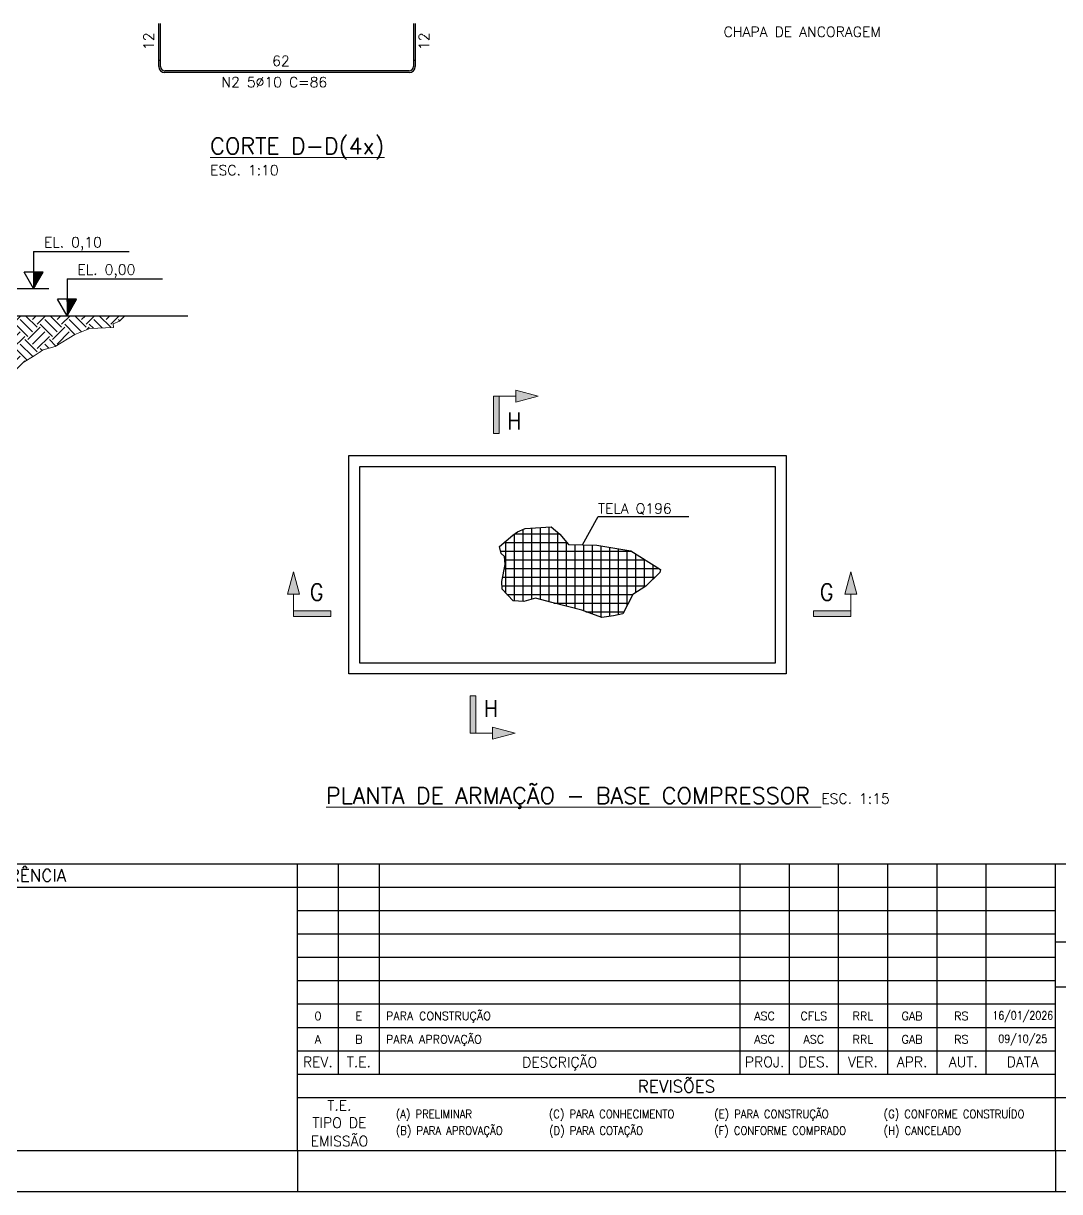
# Model space of a CAD drawing. Header units: millimetres. Extents: x 2593 to 3854, y 1234 to 2125.
# Drawn here: x 3198.8 to 3578.1, y 1234.4 to 1662.1 of the extents above; entities that cross this region are included whole.
import ezdxf
from ezdxf.enums import TextEntityAlignment as Align

# ---------------------------------------------------------------- set-up
doc = ezdxf.new("R2010")
doc.units = ezdxf.units.MM
doc.layers.add('A-DETL-GENF', color=7, linetype='Continuous', lineweight=5)
doc.layers.add('GSB', color=7, linetype='Continuous', lineweight=0)
for name, color, linetype in [('CL1', 8, 'Continuous'), ('CL2', 7, 'Continuous'), ('CL3', 3, 'Continuous'), ('CL5', 5, 'Continuous'), ('CR100', 3, 'Continuous'), ('CR175', 1, 'Continuous'), ('FRL2', 7, 'Continuous'), ('FRL3', 3, 'Continuous'), ('FRL4', 4, 'Continuous'), ('FRL5', 5, 'Continuous'), ('FRL6', 6, 'Continuous'), ('FRL7', 7, 'Continuous'), ('FRR100', 3, 'Continuous'), ('FRR120', 5, 'Continuous'), ('FRR140', 5, 'Continuous'), ('FRR175', 1, 'Continuous'), ('FRR80', 3, 'Continuous'), ('SR100', 3, 'Continuous')]:
    doc.layers.add(name, color=color, linetype=linetype)
doc.styles.add('COTA', font='romans.shx')
doc.styles.add('R100', font='simplex.shx', dxfattribs={"height": 2.5})
doc.styles.add('R120', font='simplex.shx', dxfattribs={"height": 3})
doc.styles.add('R140', font='simplex.shx', dxfattribs={"height": 3.5})
doc.styles.add('R175', font='simplex.shx', dxfattribs={"height": 4.5})
doc.styles.add('R80', font='simplex.shx', dxfattribs={"height": 2})
doc.styles.add('simplex', font='simplex.shx')

# ---------------------------------------------------------------- blocks, each defined once
blk = doc.blocks.new('IND CORTE')
at = {"layer": 'GSB', "color": 6}
for p, q in [((-12, 10), (-6, 11.61)), ((-12, 10), (-6, 8.39)), ((-6, 11.61), (-6, 8.39)), ((0, 10), (-6, 10)), ((-1.5, 0), (-1.5, 10)), ((0, 10), (0, 0)), ((0, 0), (-1.5, 0))]:
    blk.add_line(p, q, dxfattribs=at)
for points in [[(-6, 11.61), (-12, 10), (-6, 8.39)], [(0, 10), (0, 0), (-1.5, 10), (-1.5, 0)]]:
    blk.add_solid(points, dxfattribs=at)
at = {"layer": 'CR175', "color": 1, "style": 'R175', "width": 0.9}
blk.add_attdef('X', (-7.54, 1.13), '', height=4.5, dxfattribs=at)
blk = doc.blocks.new('IND CORTE H')
at = {"layer": 'GSB', "color": 6}
for p, q in [((-10, 12), (-11.61, 6)), ((-10, 12), (-8.39, 6)), ((-11.61, 6), (-8.39, 6)), ((-10, 0), (-10, 6)), ((0, 1.5), (-10, 1.5)), ((-10, 0), (0, 0)), ((0, 0), (0, 1.5))]:
    blk.add_line(p, q, dxfattribs=at)
for points in [[(-11.61, 6), (-10, 12), (-8.39, 6)], [(-10, 0), (0, 0), (-10, 1.5), (0, 1.5)]]:
    blk.add_solid(points, dxfattribs=at)
at = {"layer": 'CR175', "color": 1, "style": 'R175', "width": 0.9}
blk.add_attdef('X', (-5.58, 4.31), '', height=4.5, dxfattribs=at)
blk = doc.blocks.new('A1')
at = {"layer": 'FRL2'}
for p, q in [((471, 10), (471, 0)), ((656, 10), (656, 0))]:
    blk.add_line(p, q, dxfattribs=at)
at = {"layer": 'FRL3', "linetype": 'Continuous'}
for p, q in [((481, 28.7), (481, 80)), ((491, 28.7), (491, 80)), ((579, 80), (579, 28.7)), ((591, 80), (591, 28.7)), ((603, 80), (603, 28.7)), ((615, 80), (615, 28.7)), ((627, 80), (627, 28.7)), ((639, 80), (639, 28.7))]:
    blk.add_line(p, q, dxfattribs=at)
at = {"layer": 'FRL4', "linetype": 'Continuous'}
for p, q in [((25, 74.3), (471, 74.3)), ((471, 34.4), (656, 34.4)), ((471, 28.7), (656, 28.7)), ((471, 23), (656, 23))]:
    blk.add_line(p, q, dxfattribs=at)
at = {"layer": 'FRL5'}
for p, q in [((25, 80), (831, 80)), ((656, 61), (831, 61)), ((656, 50), (831, 50)), ((656, 23), (831, 23))]:
    blk.add_line(p, q, dxfattribs=at)
at = {"layer": 'FRL5', "linetype": 'Continuous'}
for p, q in [((471, 10), (471, 80)), ((656, 10), (656, 80))]:
    blk.add_line(p, q, dxfattribs=at)
at = {"layer": 'FRL6', "linetype": 'Continuous'}
blk.add_line((25, 10), (831, 10), dxfattribs=at)
at = {"layer": 'FRL7', "linetype": 'Continuous'}
for p, q in [((471, 74.3), (656, 74.3)), ((471, 68.6), (656, 68.6)), ((471, 62.9), (656, 62.9)), ((471, 57.2), (656, 57.2)), ((471, 51.5), (656, 51.5)), ((471, 45.8), (656, 45.8)), ((471, 40.1), (656, 40.1)), ((0, 0), (841, 0))]:
    blk.add_line(p, q, dxfattribs=at)
at = {"layer": 'FRR100', "style": 'R100'}
for s, p in [('REV.', (476, 31.66)), ('T.E.', (486, 31.66)), ('DESCRIÇÃO', (535, 31.55)), ('PROJ.', (585, 31.66)), ('DES.', (597, 31.66)), ('VER.', (609, 31.66)), ('APR.', (621, 31.66)), ('AUT.', (633.5, 31.66)), ('DATA', (648, 31.66)), ('T.E.', (481.26, 21.02)), ('TIPO DE', (481.26, 16.82)), ('EMISSÃO', (481.26, 12.66))]:
    blk.add_text(s, height=2.5, dxfattribs=at).set_placement(p, align=Align.MIDDLE)
at = {"layer": 'FRR120', "style": 'R120'}
blk.add_text('DOCUMENTOS DE REFERÊNCIA', height=3, dxfattribs=at).set_placement((354.52, 75.68))
blk.add_text('REVISÕES', height=3, dxfattribs=at).set_placement((563.5, 26.08), align=Align.MIDDLE)
for tag, p in [('FASE_DO_PROJETO', (659, 46.29)), ('ÁREA_E/OU_SUBÁREA', (659, 40.79)), ('TÍTULO_DO_DESENHO', (659, 35.29)), ('SUBTÍTULO_1_DO_DESENHO', (659, 29.79)), ('SUBTÍTULO_2_DO_DESENHO', (659, 24.29))]:
    blk.add_attdef(tag, p, '', height=3, dxfattribs=at)
at = {"layer": 'FRR140', "style": 'R140', "width": 0.91}
for tag, p in [('NÚMERO_DA_CONTRATADA', (687.72, 12.6)), ('NUMERO_VALE', (752.89, 12.6))]:
    blk.add_attdef(tag, p, '', height=3.5, dxfattribs=at)
for tag, p in [('ESCALA', (671, 14.35)), ('REVISÃO', (823.5, 14.68))]:
    blk.add_attdef(tag, text='', height=3.5, dxfattribs=at).set_placement(p, align=Align.MIDDLE)
at = {"layer": 'FRR175', "style": 'R120'}
for tag, p in [('CLASSIFICAÇÃO', (811.83, 67.73)), ('PROJETO', (716.31, 53.59)), ('N_PROJ_SE', (793.5, 53.59)), ('N_CONTRATO', (796.97, 47.3))]:
    blk.add_attdef(tag, text='', height=3, dxfattribs=at).set_placement(p, align=Align.MIDDLE_CENTER)
at = {"layer": 'FRR80', "style": 'R80', "width": 0.9}
for s, p in [('(A) PRELIMINAR', (495.02, 17.95)), ('(C) PARA CONHECIMENTO', (532.36, 17.95)), ('(E) PARA CONSTRUÇÃO', (572.71, 17.95)), ('(G) CONFORME CONSTRUÍDO', (614.08, 17.95)), ('(B) PARA APROVAÇÃO', (495.02, 13.89)), ('(D) PARA COTAÇÃO', (532.43, 13.89)), ('(F) CONFORME COMPRADO', (572.71, 13.89)), ('(H) CANCELADO', (614.08, 13.89))]:
    blk.add_text(s, height=2, dxfattribs=at).set_placement(p)
at = {"layer": 'FRR80', "style": 'R80'}
for tag, p in [('8A_REV', (476, 77.07)), ('EMIS.', (486, 77.07)), ('PROJ.', (585, 77.07)), ('DES.', (597, 77.07)), ('VER.', (609, 77.07)), ('APR.', (621, 77.07)), ('AUT.', (633.01, 77.07)), ('7A_REV', (476, 71.37)), ('EMIS.', (486, 71.37)), ('PROJ.', (585, 71.37)), ('DES.', (597, 71.37)), ('VER.', (609, 71.37)), ('APR.', (621, 71.37)), ('AUT.', (633.01, 71.37)), ('6A_REV', (476, 65.67)), ('EMIS.', (486, 65.67)), ('PROJ.', (585, 65.67)), ('DES.', (597, 65.67)), ('VER.', (609, 65.67)), ('APR.', (621, 65.67)), ('AUT.', (633.01, 65.67)), ('5A_REV', (476, 59.97)), ('EMIS.', (486, 59.97)), ('PROJ.', (585, 59.97)), ('DES.', (597, 59.97)), ('VER.', (609, 59.97)), ('APR.', (621, 59.97)), ('AUT.', (633.01, 59.97)), ('4A_REV', (476, 54.27)), ('EMIS.', (486, 54.27)), ('PROJ.', (585, 54.27)), ('DES.', (597, 54.27)), ('VER.', (609, 54.27)), ('APR.', (621, 54.27)), ('AUT.', (633.01, 54.27)), ('3A_REV', (476, 48.57)), ('EMIS.', (486, 48.57)), ('PROJ.', (585, 48.57)), ('DES.', (597, 48.57)), ('VER.', (609, 48.57)), ('APR.', (621, 48.57)), ('AUT.', (633.01, 48.57)), ('2A_REV', (476, 42.87)), ('EMIS.', (486, 42.87)), ('PROJ.', (585, 42.87)), ('DES.', (597, 42.87)), ('VER.', (609, 42.87)), ('APR.', (621, 42.87)), ('AUT.', (633.01, 42.87)), ('1a_REV', (476, 37.17)), ('EMIS.', (486, 37.17)), ('PROJ.', (585, 37.17)), ('DES.', (597, 37.17)), ('VER.', (609, 37.17)), ('APR.', (621, 37.17)), ('AUT.', (633.01, 37.17))]:
    blk.add_attdef(tag, text='', height=2, dxfattribs=at).set_placement(p, align=Align.MIDDLE)
for p in [(492.61, 76.08), (492.61, 70.38), (492.61, 64.68), (492.61, 58.98), (492.61, 53.28), (492.61, 47.58), (492.61, 41.88), (492.61, 36.18)]:
    blk.add_attdef('DESCRIÇÃO_DA_REVISÃO', p, '', height=2, dxfattribs=at)
at = {"layer": 'FRR80', "style": 'R80', "width": 0.85}
for p in [(648, 77.07), (648, 71.37), (648, 65.67), (648, 59.97), (648, 54.27), (648, 48.57), (648, 42.87), (648, 37.17)]:
    blk.add_attdef('DATA', text='', height=2, dxfattribs=at).set_placement(p, align=Align.MIDDLE)

msp = doc.modelspace()

# ---------------------------------------------------------------- hatches: boundary and pattern name
at = {"layer": 'A-DETL-GENF', "ltscale": 0.2, "true_color": 0xcd6928}
h = msp.add_hatch(dxfattribs=at)
h.set_pattern_fill('EARTH', color=32, angle=45, style=0)
h.set_pattern_definition([(45, (-7177.33, -5263.987), (0, 8.980256), [6.35, -6.35]), (45, (-7179.014, -5262.3035), (0, 8.980256), [6.35, -6.35]), (45, (-7180.6975, -5260.6197), (0, 8.980256), [6.35, -6.35]), (135, (-7180.6975, -5259.497), (-8.980256, 0), [6.35, -6.35]), (135, (-7179.014, -5257.8133), (-8.980256, 0), [6.35, -6.35]), (135, (-7177.33, -5256.1295), (-8.980256, 0), [6.35, -6.35])])
h.paths.add_polyline_path([(3157.92, 1527.27), (3160.44, 1527.86), (3164.36, 1528.78), (3166.58, 1529.19), (3180.28, 1529.56), (3181.25, 1529.59), (3191.64, 1532.6), (3195.54, 1533.73), (3197.19, 1535.85), (3198.8, 1537.92), (3202.75, 1540.44), (3206.1, 1542.59), (3210.52, 1543.84), (3217.7, 1548.28), (3223.1, 1550.43), (3231.76, 1550.8), (3231.71, 1552.09), (3233.98, 1553.16), (3235.91, 1555.11), (3187.28, 1555.11), (3187.28, 1545.11), (3192.28, 1545.11), (3192.28, 1540.11), (3187.28, 1540.11), (3022.28, 1540.11), (3022.28, 1545.11), (3027.28, 1545.11), (3027.28, 1555.11), (2981.81, 1555.11), (2982.7, 1551.2), (2983.74, 1550.09), (2986.32, 1548.83), (2989.21, 1548.02), (2991.42, 1547.21), (2992.09, 1545.21), (2992.61, 1543.37), (2996.23, 1542.63), (3001.2, 1541.61), (3002.51, 1539.52), (3007.02, 1537.6), (3011.01, 1537.09), (3014.94, 1536.58), (3019.96, 1537.09), (3027.06, 1536.72), (3031.27, 1536.86), (3036.38, 1537.04), (3041.18, 1536.72), (3048.73, 1536.5), (3051.39, 1536.42), (3056.84, 1536.47), (3059.45, 1535.83), (3064.92, 1535.24), (3069.28, 1536.05), (3075.16, 1537.15), (3079.93, 1537.68), (3088.94, 1537.01), (3093.08, 1536.86), (3098.57, 1536.67), (3109.1, 1536.3), (3116.35, 1536.04), (3121.05, 1533.7), (3129.56, 1532.28), (3139.26, 1531.69), (3145.56, 1528.08), (3151.05, 1526.95)])
h.paths.add_polyline_path([(3008.85, 1540.42), (3008.85, 1544.8), (3003.23, 1544.8), (3003.23, 1540.42)], flags=24)
h.paths.add_polyline_path([(3008.85, 1546.4), (3008.85, 1553.81), (3003.23, 1553.81), (3003.23, 1546.4)], flags=24)
at = {"layer": 'CL1'}
h = msp.add_hatch(dxfattribs=at)
h.set_pattern_fill('NET', color=5)
h.set_pattern_definition([(0, (-8448.2545, -4900.101), (0, 3.175), []), (90, (-8448.2545, -4900.101), (-3.175, 2e-16), [])])
h.paths.add_polyline_path([(3398.34, 1471.34), (3395.22, 1475.12), (3392.01, 1477.86), (3382.45, 1477.2), (3379.71, 1475.97), (3378.01, 1474.74), (3373.12, 1470.57), (3373.73, 1468.02), (3374.96, 1466.98), (3375.15, 1464.04), (3374.01, 1457.78), (3374.11, 1454.94), (3378.09, 1450.67), (3381.98, 1450.48), (3386.25, 1451.72), (3392.23, 1450.11), (3403.24, 1447.26), (3410.54, 1444.61), (3414.81, 1445.27), (3418.23, 1445.93), (3421.98, 1453.01), (3426.62, 1456.13), (3431.82, 1461.04), (3432.1, 1462.17), (3421.13, 1468.98), (3408.74, 1471.06)])
at = {"layer": 'CL2'}
h = msp.add_hatch(dxfattribs=at)
h.set_pattern_fill('ANSI31', color=256, scale=0.014999, style=0)
h.set_pattern_definition([(45, (1411.02795, 539.53678), (-0.033673029, 0.033673029), [])])
h.paths.add_polyline_path([(3202.59, 1565.11), (3206.05, 1571.11), (3202.59, 1571.11)])
h = msp.add_hatch(dxfattribs=at)
h.set_pattern_fill('ANSI31', color=256, scale=0.014999, style=0)
h.set_pattern_definition([(45, (1423.27145, 529.53678), (-0.033673029, 0.033673029), [])])
h.paths.add_polyline_path([(3214.83, 1555.11), (3218.3, 1561.11), (3214.83, 1561.11)])

# ---------------------------------------------------------------- linework, layer by layer
for p, q in [((3187.28, 1565.11, 192396.03), (3208.19, 1565.11, 192396.03)), ((3187.28, 1555.11), (3259.07, 1555.11)), ((3403.54, 1471.2), (3409.25, 1481.53)), ((3409.25, 1481.53), (3442.37, 1481.53))]:
    msp.add_line(p, q)
msp.add_lwpolyline([(3373.12, 1470.57), (3378.01, 1474.74), (3379.71, 1475.97), (3382.45, 1477.2), (3392.01, 1477.86), (3395.22, 1475.12), (3398.34, 1471.34), (3408.74, 1471.06), (3421.13, 1468.98), (3432.1, 1462.17), (3431.82, 1461.04), (3426.62, 1456.13), (3421.98, 1453.01), (3418.23, 1445.93), (3414.81, 1445.27), (3410.54, 1444.61), (3403.24, 1447.26), (3392.23, 1450.11), (3386.25, 1451.72), (3381.98, 1450.48), (3378.09, 1450.67), (3374.11, 1454.94), (3374.01, 1457.78), (3375.15, 1464.04), (3374.96, 1466.98), (3373.73, 1468.02), (3373.12, 1470.57)])
at = {"layer": 'A-DETL-GENF', "color": 32, "ltscale": 0.2, "true_color": 0xcd6928, "elevation": 192396.03}
msp.add_lwpolyline([(3198.8, 1537.92), (3202.75, 1540.44), (3206.1, 1542.59), (3210.52, 1543.84), (3217.7, 1548.28), (3223.1, 1550.43), (3231.76, 1550.8), (3231.71, 1552.09), (3233.98, 1553.16), (3235.91, 1555.11)], dxfattribs=at)
at = {"layer": 'CL1', "linetype": 'Continuous', "ltscale": 125}
msp.add_lwpolyline([(3318.01, 1423.95), (3318.01, 1503.95), (3478.01, 1503.95), (3478.01, 1423.95)], close=True, dxfattribs=at)
at = {"layer": 'CL2'}
for p, q in [((3202.59, 1578.61, 192396.03), (3202.59, 1571.11, 192396.03)), ((3202.59, 1578.61, 192396.03), (3237.51, 1578.61, 192396.03)), ((3206.05, 1571.11, 192396.03), (3199.13, 1571.11, 192396.03)), ((3202.59, 1565.11, 192396.03), (3199.13, 1571.11, 192396.03)), ((3202.59, 1571.11, 192396.03), (3202.59, 1565.11, 192396.03)), ((3202.59, 1565.11, 192396.03), (3206.05, 1571.11, 192396.03)), ((3214.83, 1568.61, 192396.03), (3214.83, 1561.11, 192396.03)), ((3214.83, 1568.61, 192396.03), (3249.76, 1568.61, 192396.03)), ((3218.3, 1561.11, 192396.03), (3211.37, 1561.11, 192396.03)), ((3214.83, 1555.11, 192396.03), (3211.37, 1561.11, 192396.03)), ((3214.83, 1561.11, 192396.03), (3214.83, 1555.11, 192396.03)), ((3214.83, 1555.11, 192396.03), (3218.3, 1561.11, 192396.03))]:
    msp.add_line(p, q, dxfattribs=at)
at = {"layer": 'CL5'}
for p, q in [((3248.37, 1646.33), (3248.37, 1662.14)), ((3249, 1646.33), (3249, 1662.14)), ((3341.64, 1662.14), (3341.64, 1646.33)), ((3342.27, 1662.14), (3342.27, 1646.33)), ((3248.37, 1648.65), (3249, 1648.65)), ((3341.64, 1648.65), (3342.27, 1648.65)), ((3340.07, 1644.13), (3250.42, 1644.13)), ((3340.07, 1644.76), (3250.58, 1644.76))]:
    msp.add_line(p, q, dxfattribs=at)
for centre, radius, start, end in [((3250.58, 1646.33), 2.21, 180, 270), ((3250.58, 1646.33), 1.57, 180, 270), ((3340.07, 1646.33), 1.58, 270, 0), ((3340.07, 1646.33), 2.21, 270, 0)]:
    msp.add_arc(centre, radius, start, end, dxfattribs=at)
at = {"layer": 'FRL5'}
msp.add_lwpolyline([(3322.01, 1427.95), (3322.01, 1499.95), (3474.01, 1499.95), (3474.01, 1427.95)], close=True, dxfattribs=at)

# ---------------------------------------------------------------- block references
at = {"layer": 'GSB'}
ref = msp.add_blockref('IND CORTE', (3370.89, 1511.93, 2106.02), dxfattribs=dict(at, xscale=-1.366144208611858, yscale=1.366144208611858, zscale=1.366144208611858))
ref.add_attrib('X', 'H', (3375.92, 1513.48, 2106.02), dxfattribs={"layer": 'CR175', "color": 1, "height": 6.15, "style": 'R175', "width": 0.9})
at = {"layer": 'GSB', "xscale": 1.366144208611858, "yscale": 1.366144208611858, "zscale": 1.366144208611858}
msp.add_blockref('IND CORTE H', (3311.36, 1444.95, 2106.02), dxfattribs=at).add_auto_attribs({'X': 'G'})
at = {"layer": 'GSB'}
ref = msp.add_blockref('IND CORTE H', (3488.07, 1444.95, 2106.02), dxfattribs=dict(at, xscale=-1.366144208611858, yscale=1.366144208611858, zscale=1.366144208611858))
ref.add_attrib('X', 'G', (3490.42, 1450.83, 2106.02), dxfattribs={"layer": 'CR175', "color": 1, "height": 6.15, "style": 'R175', "width": 0.9})
ref = msp.add_blockref('IND CORTE', (3362.4, 1415.93, 2106.02), dxfattribs=dict(at, xscale=1.366144208611858, yscale=1.366144208611858, zscale=1.366144208611858, rotation=180))
ref.add_attrib('X', 'H', (3367.43, 1408.23, 2106.02), dxfattribs={"layer": 'CR175', "color": 1, "height": 6.15, "style": 'R175', "width": 0.9})

# ---------------------------------------------------------------- texts
at = {"layer": 'CL3', "style": 'R100'}
for p in [(3246.54, 1652.38, 0), (3347.31, 1652.38, 0)]:
    msp.add_text('12', height=3.75, rotation=90, dxfattribs=at).set_placement(p)
at = {"layer": 'CR100', "style": 'R100'}
for s, p in [('62', (3289.9, 1646.53, 0)), ('N2 5%%C10 C=86', (3271.32, 1638.75, 0)), ('EL. 0,10', (3206.36, 1580.11, 192396.03)), ('EL. 0,00', (3218.61, 1570.11, 192396.03)), ('TELA Q196', (3409.14, 1482.63, 0))]:
    msp.add_text(s, height=3.75, dxfattribs=at).set_placement(p)
at = {"layer": 'GSB', "char_height": 4.5, "attachment_point": 4, "style": 'COTA', "bg_fill": 3, "box_fill_scale": 1.25, "bg_fill_color": 256, "bg_fill_true_color": 13158600, "bg_fill_transparency": 0}
for s, insert, width in [('{\\H1.3333x;\\L\\C1;CORTE D-D(4x)\\P\\H0.62502x;\\l\\C3;ESC. 1:10}', (3267.21, 1613.39), 125.729), ('{\\H1.3333x;\\L\\C1;PLANTA DE ARMAÇÃO - BASE COMPRESSOR \\H0.62502x;\\l\\C3;ESC. 1:15}', (3309.61, 1378.55), 216.5472)]:
    msp.add_mtext(s, dxfattribs=dict(at, insert=insert, width=width))
at = {"layer": 'SR100', "color": 3, "style": 'simplex'}
msp.add_text('CHAPA DE ANCORAGEM', height=3.75, dxfattribs=at).set_placement((3455.17, 1657.17, 0.86))

# ---------------------------------------------------------------- next in the draw order: block references
ref = msp.add_blockref('A1', (2592.64, 1234.4), dxfattribs=dict(xscale=1.5, yscale=1.5, zscale=1.5))
ref.add_attrib('1a_REV', 'A', dxfattribs={"layer": 'FRR80', "height": 3, "style": 'R80'}).set_placement((3306.64, 1290.15), align=Align.MIDDLE)
ref.add_attrib('EMIS.', 'B', dxfattribs={"layer": 'FRR80', "height": 3, "style": 'R80'}).set_placement((3321.64, 1290.15), align=Align.MIDDLE)
ref.add_attrib('DESCRIÇÃO_DA_REVISÃO', 'PARA APROVAÇÃO', (3331.55, 1288.67), dxfattribs={"layer": 'FRR80', "height": 3, "style": 'R80'})
ref.add_attrib('PROJ.', 'ASC', dxfattribs={"layer": 'FRR80', "height": 3, "style": 'R80'}).set_placement((3470.14, 1290.15), align=Align.MIDDLE)
ref.add_attrib('DES.', 'ASC', dxfattribs={"layer": 'FRR80', "height": 3, "style": 'R80'}).set_placement((3488.14, 1290.15), align=Align.MIDDLE)
ref.add_attrib('VER.', 'RRL', dxfattribs={"layer": 'FRR80', "height": 3, "style": 'R80'}).set_placement((3506.14, 1290.15), align=Align.MIDDLE)
ref.add_attrib('APR.', 'GAB', dxfattribs={"layer": 'FRR80', "height": 3, "style": 'R80'}).set_placement((3524.14, 1290.15), align=Align.MIDDLE)
ref.add_attrib('AUT.', 'RS', dxfattribs={"layer": 'FRR80', "height": 3, "style": 'R80'}).set_placement((3542.16, 1290.15), align=Align.MIDDLE)
ref.add_attrib('DATA', '09/10/25', dxfattribs={"layer": 'FRR80', "height": 3, "style": 'R80', "width": 0.85}).set_placement((3564.64, 1290.15), align=Align.MIDDLE)
ref.add_attrib('2A_REV', '0', dxfattribs={"layer": 'FRR80', "height": 3, "style": 'R80'}).set_placement((3306.64, 1298.7), align=Align.MIDDLE)
ref.add_attrib('EMIS.', 'E', dxfattribs={"layer": 'FRR80', "height": 3, "style": 'R80'}).set_placement((3321.64, 1298.7), align=Align.MIDDLE)
ref.add_attrib('DESCRIÇÃO_DA_REVISÃO', 'PARA CONSTRUÇÃO', (3331.55, 1297.22), dxfattribs={"layer": 'FRR80', "height": 3, "style": 'R80'})
ref.add_attrib('PROJ.', 'ASC', dxfattribs={"layer": 'FRR80', "height": 3, "style": 'R80'}).set_placement((3470.14, 1298.7), align=Align.MIDDLE)
ref.add_attrib('DES.', 'CFLS', dxfattribs={"layer": 'FRR80', "height": 3, "style": 'R80'}).set_placement((3488.14, 1298.7), align=Align.MIDDLE)
ref.add_attrib('VER.', 'RRL', dxfattribs={"layer": 'FRR80', "height": 3, "style": 'R80'}).set_placement((3506.14, 1298.7), align=Align.MIDDLE)
ref.add_attrib('APR.', 'GAB', dxfattribs={"layer": 'FRR80', "height": 3, "style": 'R80'}).set_placement((3524.14, 1298.7), align=Align.MIDDLE)
ref.add_attrib('AUT.', 'RS', dxfattribs={"layer": 'FRR80', "height": 3, "style": 'R80'}).set_placement((3542.16, 1298.7), align=Align.MIDDLE)
ref.add_attrib('DATA', '16/01/2026', dxfattribs={"layer": 'FRR80', "height": 3, "style": 'R80', "width": 0.85}).set_placement((3564.64, 1298.7), align=Align.MIDDLE)

doc.saveas('drawing.dxf')
